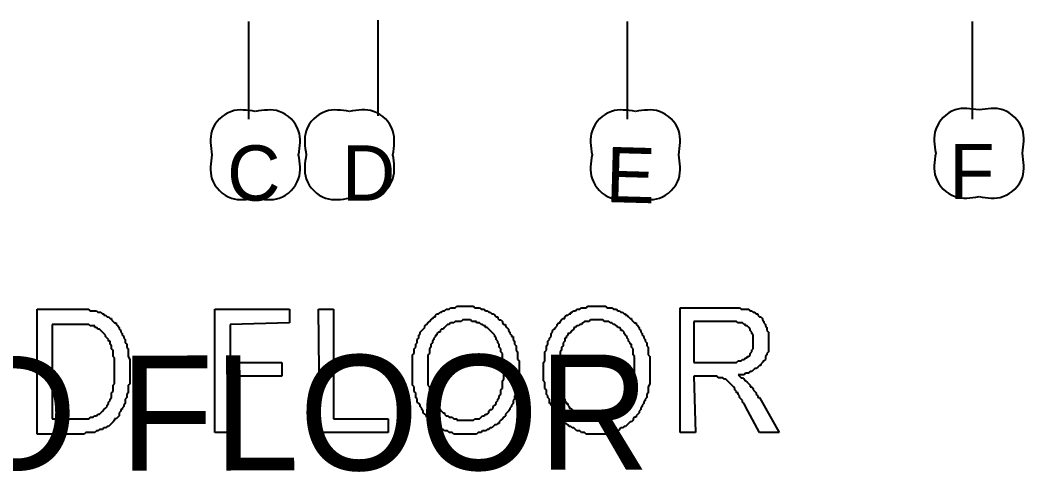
# Model space of a CAD drawing. Header units: millimetres. Extents: x 30 to 55791, y -4580 to 38782.
# Drawn here: x 9645 to 13534, y 6646 to 8401 of the extents above; entities that cross this region are included whole.
import ezdxf

# ---------------------------------------------------------------- set-up
doc = ezdxf.new("R2010")
doc.units = ezdxf.units.MM
doc.layers.add('A-ARCH-REF', color=8, linetype='CONTINUOUS')

msp = doc.modelspace()

# ---------------------------------------------------------------- linework, layer by layer
at = {"layer": 'A-ARCH-REF'}
for p, q in [((11029.2, 8400.9), (11029.2, 8030.2)), ((10529, 8395), (10529, 8018.4)), ((11994.2, 8395), (11994.2, 8018.4)), ((13330, 8395), (13330, 8018.4)), ((9711.1, 6800.3), (9711.1, 7282.8)), ((9711.1, 7282.8), (9864.1, 7282.8)), ((9864.1, 7282.8), (9870, 7282.8)), ((9870, 7282.8), (9875.9, 7282.8)), ((9875.9, 7282.8), (9881.8, 7282.8)), ((9881.8, 7282.8), (9887.6, 7282.8)), ((9887.6, 7282.8), (9899.4, 7282.8)), ((9899.4, 7282.8), (9905.3, 7282.8)), ((9905.3, 7282.8), (9911.2, 7282.8)), ((9911.2, 7282.8), (9917.1, 7277)), ((9917.1, 7277), (9922.9, 7277)), ((9922.9, 7277), (9928.8, 7277)), ((9928.8, 7277), (9934.7, 7277)), ((9934.7, 7277), (9940.6, 7277)), ((9940.6, 7277), (9946.5, 7271.1)), ((10399.6, 6806.2), (10399.6, 7282.8)), ((10399.6, 7282.8), (10687.9, 7282.8)), ((10687.9, 7282.8), (10687.9, 7229.9)), ((10805.6, 6806.2), (10799.7, 7282.8)), ((10799.7, 7282.8), (10858.6, 7282.8)), ((10858.6, 7282.8), (10858.6, 6859.2)), ((11276.3, 7271.1), (11282.2, 7277)), ((11282.2, 7277), (11288.1, 7277)), ((11288.1, 7277), (11294, 7282.8)), ((11294, 7282.8), (11299.9, 7282.8)), ((11299.9, 7282.8), (11305.8, 7282.8)), ((11305.8, 7282.8), (11311.6, 7288.7)), ((11311.6, 7288.7), (11317.5, 7288.7)), ((11317.5, 7288.7), (11323.4, 7288.7)), ((11323.4, 7288.7), (11329.3, 7288.7)), ((11329.3, 7288.7), (11335.2, 7294.6)), ((11335.2, 7294.6), (11341.1, 7294.6)), ((11341.1, 7294.6), (11347, 7294.6)), ((11347, 7294.6), (11352.8, 7294.6)), ((11352.8, 7294.6), (11358.7, 7294.6)), ((11358.7, 7294.6), (11364.6, 7294.6)), ((11364.6, 7294.6), (11370.5, 7294.6)), ((11370.5, 7294.6), (11376.4, 7294.6)), ((11376.4, 7294.6), (11382.3, 7294.6)), ((11382.3, 7294.6), (11388.1, 7294.6)), ((11388.1, 7294.6), (11394, 7294.6)), ((11394, 7294.6), (11399.9, 7294.6)), ((11399.9, 7294.6), (11405.8, 7288.7)), ((11405.8, 7288.7), (11411.7, 7288.7)), ((11411.7, 7288.7), (11417.6, 7288.7)), ((11417.6, 7288.7), (11423.5, 7288.7)), ((11423.5, 7288.7), (11429.3, 7282.8)), ((11429.3, 7282.8), (11435.2, 7282.8)), ((11435.2, 7282.8), (11441.1, 7282.8)), ((11441.1, 7282.8), (11447, 7277)), ((11447, 7277), (11452.9, 7277)), ((11452.9, 7277), (11458.8, 7271.1)), ((11782.4, 7271.1), (11788.3, 7277)), ((11788.3, 7277), (11794.2, 7277)), ((11794.2, 7277), (11800, 7282.8)), ((11800, 7282.8), (11805.9, 7282.8)), ((11805.9, 7282.8), (11811.8, 7282.8)), ((11811.8, 7282.8), (11817.7, 7288.7)), ((11817.7, 7288.7), (11823.6, 7288.7)), ((11823.6, 7288.7), (11829.5, 7288.7)), ((11829.5, 7288.7), (11835.4, 7288.7)), ((11835.4, 7288.7), (11841.2, 7294.6)), ((11841.2, 7294.6), (11847.1, 7294.6)), ((11847.1, 7294.6), (11853, 7294.6)), ((11853, 7294.6), (11858.9, 7294.6)), ((11858.9, 7294.6), (11864.8, 7294.6)), ((11864.8, 7294.6), (11870.7, 7294.6)), ((11870.7, 7294.6), (11876.5, 7294.6)), ((11876.5, 7294.6), (11882.4, 7294.6)), ((11882.4, 7294.6), (11888.3, 7294.6)), ((11888.3, 7294.6), (11894.2, 7294.6)), ((11894.2, 7294.6), (11900.1, 7294.6)), ((11900.1, 7294.6), (11906, 7294.6)), ((11906, 7294.6), (11911.9, 7294.6)), ((11911.9, 7294.6), (11917.7, 7288.7)), ((11917.7, 7288.7), (11923.6, 7288.7)), ((11923.6, 7288.7), (11929.5, 7288.7)), ((11929.5, 7288.7), (11935.4, 7288.7)), ((11935.4, 7288.7), (11941.3, 7282.8)), ((11941.3, 7282.8), (11947.2, 7282.8)), ((11947.2, 7282.8), (11953, 7282.8)), ((11953, 7282.8), (11958.9, 7277)), ((11958.9, 7277), (11964.8, 7277)), ((11964.8, 7277), (11970.7, 7271.1)), ((12200.2, 6806.2), (12200.2, 7288.7)), ((12200.2, 7288.7), (12388.5, 7288.7)), ((12388.5, 7288.7), (12400.3, 7288.7)), ((12400.3, 7288.7), (12406.1, 7288.7)), ((12406.1, 7288.7), (12412, 7288.7)), ((12412, 7288.7), (12417.9, 7288.7)), ((12417.9, 7288.7), (12423.8, 7288.7)), ((12423.8, 7288.7), (12429.7, 7288.7)), ((12429.7, 7288.7), (12435.6, 7282.8)), ((12435.6, 7282.8), (12441.4, 7282.8)), ((12441.4, 7282.8), (12447.3, 7282.8)), ((12447.3, 7282.8), (12453.2, 7282.8)), ((12453.2, 7282.8), (12459.1, 7282.8)), ((12459.1, 7282.8), (12465, 7282.8)), ((12465, 7282.8), (12470.9, 7277)), ((12470.9, 7277), (12476.7, 7277)), ((12476.7, 7277), (12482.6, 7271.1)), ((9946.5, 7271.1), (9952.4, 7271.1)), ((9952.4, 7271.1), (9958.3, 7271.1)), ((9958.3, 7271.1), (9964.1, 7265.2)), ((9964.1, 7265.2), (9970, 7265.2)), ((9970, 7265.2), (9970, 7259.3)), ((9970, 7259.3), (9975.9, 7259.3)), ((9975.9, 7259.3), (9981.8, 7253.4)), ((9981.8, 7253.4), (9987.7, 7253.4)), ((9987.7, 7253.4), (9993.6, 7247.5)), ((9993.6, 7247.5), (9999.4, 7247.5)), ((9999.4, 7247.5), (9999.4, 7241.7)), ((9999.4, 7241.7), (10005.3, 7235.8)), ((10005.3, 7235.8), (10011.2, 7229.9)), ((11223.4, 7229.9), (11229.3, 7235.8)), ((11229.3, 7235.8), (11235.2, 7241.7)), ((11235.2, 7241.7), (11241, 7247.5)), ((11241, 7247.5), (11246.9, 7253.4)), ((11246.9, 7253.4), (11252.8, 7253.4)), ((11252.8, 7259.3), (11258.7, 7265.2)), ((11252.8, 7253.4), (11252.8, 7259.3)), ((11258.7, 7265.2), (11264.6, 7265.2)), ((11264.6, 7265.2), (11270.5, 7271.1)), ((11270.5, 7271.1), (11276.3, 7271.1)), ((11329.3, 7235.8), (11323.4, 7229.9)), ((11335.2, 7235.8), (11329.3, 7235.8)), ((11341.1, 7235.8), (11335.2, 7235.8)), ((11347, 7235.8), (11341.1, 7235.8)), ((11352.8, 7235.8), (11347, 7235.8)), ((11358.7, 7241.7), (11352.8, 7235.8)), ((11364.6, 7241.7), (11358.7, 7241.7)), ((11370.5, 7241.7), (11364.6, 7241.7)), ((11382.3, 7241.7), (11370.5, 7241.7)), ((11388.1, 7241.7), (11382.3, 7241.7)), ((11394, 7235.8), (11388.1, 7241.7)), ((11399.9, 7235.8), (11394, 7235.8)), ((11405.8, 7235.8), (11399.9, 7235.8)), ((11411.7, 7235.8), (11405.8, 7235.8)), ((11411.7, 7229.9), (11411.7, 7235.8)), ((11458.8, 7271.1), (11464.6, 7271.1)), ((11464.6, 7271.1), (11470.5, 7265.2)), ((11470.5, 7265.2), (11476.4, 7265.2)), ((11476.4, 7265.2), (11482.3, 7259.3)), ((11482.3, 7259.3), (11488.2, 7253.4)), ((11488.2, 7253.4), (11494.1, 7253.4)), ((11494.1, 7253.4), (11494.1, 7247.5)), ((11494.1, 7247.5), (11499.9, 7241.7)), ((11499.9, 7241.7), (11505.8, 7241.7)), ((11505.8, 7241.7), (11511.7, 7235.8)), ((11511.7, 7235.8), (11511.7, 7229.9)), ((11735.3, 7235.8), (11741.2, 7241.7)), ((11735.3, 7229.9), (11735.3, 7235.8)), ((11741.2, 7241.7), (11747.1, 7247.5)), ((11747.1, 7247.5), (11753, 7247.5)), ((11753, 7253.4), (11758.9, 7259.3)), ((11753, 7247.5), (11753, 7253.4)), ((11758.9, 7259.3), (11764.7, 7259.3)), ((11764.7, 7259.3), (11770.6, 7265.2)), ((11770.6, 7265.2), (11776.5, 7265.2)), ((11776.5, 7265.2), (11776.5, 7271.1)), ((11776.5, 7271.1), (11782.4, 7271.1)), ((11829.5, 7235.8), (11823.6, 7229.9)), ((11835.4, 7235.8), (11829.5, 7235.8)), ((11841.2, 7235.8), (11835.4, 7235.8)), ((11847.1, 7235.8), (11841.2, 7235.8)), ((11853, 7241.7), (11847.1, 7235.8)), ((11858.9, 7241.7), (11853, 7241.7)), ((11864.8, 7241.7), (11858.9, 7241.7)), ((11870.7, 7241.7), (11864.8, 7241.7)), ((11876.5, 7241.7), (11870.7, 7241.7)), ((11882.4, 7241.7), (11876.5, 7241.7)), ((11888.3, 7241.7), (11882.4, 7241.7)), ((11894.2, 7241.7), (11888.3, 7241.7)), ((11900.1, 7241.7), (11894.2, 7241.7)), ((11906, 7235.8), (11900.1, 7241.7)), ((11911.9, 7235.8), (11906, 7235.8)), ((11917.7, 7235.8), (11911.9, 7235.8)), ((11923.6, 7235.8), (11917.7, 7235.8)), ((11929.5, 7229.9), (11923.6, 7235.8)), ((11970.7, 7271.1), (11976.6, 7271.1)), ((11976.6, 7271.1), (11982.5, 7265.2)), ((11982.5, 7265.2), (11988.3, 7265.2)), ((11988.3, 7265.2), (11988.3, 7259.3)), ((11988.3, 7259.3), (11994.2, 7259.3)), ((11994.2, 7259.3), (12000.1, 7253.4)), ((12000.1, 7253.4), (12006, 7247.5)), ((12006, 7247.5), (12011.9, 7247.5)), ((12011.9, 7247.5), (12011.9, 7241.7)), ((12011.9, 7241.7), (12017.8, 7235.8)), ((12017.8, 7235.8), (12023.7, 7229.9)), ((12394.4, 7235.8), (12253.1, 7235.8)), ((12253.1, 7235.8), (12253.1, 7076.9)), ((12406.1, 7235.8), (12394.4, 7235.8)), ((12412, 7235.8), (12406.1, 7235.8)), ((12417.9, 7235.8), (12412, 7235.8)), ((12423.8, 7229.9), (12417.9, 7235.8)), ((12482.6, 7271.1), (12488.5, 7271.1)), ((12488.5, 7271.1), (12494.4, 7265.2)), ((12494.4, 7265.2), (12500.3, 7265.2)), ((12500.3, 7265.2), (12500.3, 7259.3)), ((12500.3, 7259.3), (12506.2, 7253.4)), ((12506.2, 7253.4), (12512.1, 7253.4)), ((12512.1, 7253.4), (12517.9, 7247.5)), ((12517.9, 7247.5), (12517.9, 7241.7)), ((12517.9, 7241.7), (12523.8, 7235.8)), ((12523.8, 7235.8), (12523.8, 7229.9)), ((9858.2, 7224), (9770, 7224)), ((9770, 7224), (9770, 6859.2)), ((9864.1, 7224), (9858.2, 7224)), ((9870, 7224), (9864.1, 7224)), ((9881.8, 7224), (9870, 7224)), ((9887.6, 7224), (9881.8, 7224)), ((9893.5, 7224), (9887.6, 7224)), ((9899.4, 7224), (9893.5, 7224)), ((9905.3, 7224), (9899.4, 7224)), ((9911.2, 7224), (9905.3, 7224)), ((9917.1, 7218.1), (9911.2, 7224)), ((9922.9, 7218.1), (9917.1, 7218.1)), ((9928.8, 7218.1), (9922.9, 7218.1)), ((9934.7, 7218.1), (9928.8, 7218.1)), ((9934.7, 7212.2), (9934.7, 7218.1)), ((9940.6, 7212.2), (9934.7, 7212.2)), ((9946.5, 7206.3), (9940.6, 7212.2)), ((9952.4, 7206.3), (9946.5, 7206.3)), ((9958.3, 7200.5), (9952.4, 7206.3)), ((9964.1, 7194.6), (9958.3, 7200.5)), ((9970, 7188.7), (9964.1, 7194.6)), ((10011.2, 7229.9), (10017.1, 7229.9)), ((10017.1, 7229.9), (10017.1, 7224)), ((10017.1, 7224), (10023, 7218.1)), ((10023, 7218.1), (10028.9, 7212.2)), ((10028.9, 7212.2), (10028.9, 7206.3)), ((10028.9, 7206.3), (10034.7, 7200.5)), ((10034.7, 7200.5), (10034.7, 7194.6)), ((10034.7, 7194.6), (10040.6, 7188.7)), ((10687.9, 7229.9), (10458.4, 7224)), ((10458.4, 7224), (10458.4, 7076.9)), ((11194, 7194.6), (11199.8, 7200.5)), ((11194, 7188.7), (11194, 7194.6)), ((11199.8, 7200.5), (11205.7, 7206.3)), ((11205.7, 7206.3), (11211.6, 7212.2)), ((11211.6, 7218.1), (11217.5, 7224)), ((11211.6, 7212.2), (11211.6, 7218.1)), ((11217.5, 7224), (11223.4, 7229.9)), ((11264.6, 7194.6), (11258.7, 7188.7)), ((11270.5, 7194.6), (11264.6, 7194.6)), ((11276.3, 7206.3), (11270.5, 7200.5)), ((11270.5, 7200.5), (11270.5, 7194.6)), ((11282.2, 7206.3), (11276.3, 7206.3)), ((11288.1, 7212.2), (11282.2, 7206.3)), ((11294, 7218.1), (11288.1, 7212.2)), ((11299.9, 7224), (11294, 7218.1)), ((11305.8, 7224), (11299.9, 7224)), ((11311.6, 7229.9), (11305.8, 7224)), ((11317.5, 7229.9), (11311.6, 7229.9)), ((11323.4, 7229.9), (11317.5, 7229.9)), ((11417.6, 7229.9), (11411.7, 7229.9)), ((11423.5, 7229.9), (11417.6, 7229.9)), ((11429.3, 7224), (11423.5, 7229.9)), ((11435.2, 7224), (11429.3, 7224)), ((11441.1, 7218.1), (11435.2, 7224)), ((11447, 7218.1), (11441.1, 7218.1)), ((11447, 7212.2), (11447, 7218.1)), ((11452.9, 7212.2), (11447, 7212.2)), ((11458.8, 7206.3), (11452.9, 7212.2)), ((11464.6, 7200.5), (11458.8, 7206.3)), ((11470.5, 7194.6), (11464.6, 7200.5)), ((11476.4, 7188.7), (11470.5, 7194.6)), ((11511.7, 7229.9), (11517.6, 7224)), ((11517.6, 7224), (11523.5, 7224)), ((11523.5, 7224), (11523.5, 7218.1)), ((11523.5, 7218.1), (11529.4, 7212.2)), ((11529.4, 7212.2), (11535.3, 7206.3)), ((11535.3, 7206.3), (11535.3, 7200.5)), ((11535.3, 7200.5), (11541.1, 7194.6)), ((11541.1, 7194.6), (11541.1, 7188.7)), ((11700, 7188.7), (11705.9, 7194.6)), ((11705.9, 7200.5), (11711.8, 7206.3)), ((11705.9, 7194.6), (11705.9, 7200.5)), ((11711.8, 7206.3), (11717.7, 7212.2)), ((11717.7, 7212.2), (11723.6, 7218.1)), ((11723.6, 7224), (11729.4, 7229.9)), ((11723.6, 7218.1), (11723.6, 7224)), ((11729.4, 7229.9), (11735.3, 7229.9)), ((11776.5, 7194.6), (11770.6, 7188.7)), ((11782.4, 7200.5), (11776.5, 7194.6)), ((11788.3, 7206.3), (11782.4, 7200.5)), ((11794.2, 7212.2), (11788.3, 7212.2)), ((11788.3, 7212.2), (11788.3, 7206.3)), ((11800, 7218.1), (11794.2, 7212.2)), ((11805.9, 7218.1), (11800, 7218.1)), ((11811.8, 7224), (11805.9, 7218.1)), ((11817.7, 7224), (11811.8, 7224)), ((11823.6, 7229.9), (11817.7, 7224)), ((11935.4, 7229.9), (11929.5, 7229.9)), ((11941.3, 7224), (11935.4, 7229.9)), ((11947.2, 7224), (11941.3, 7224)), ((11953, 7218.1), (11947.2, 7224)), ((11958.9, 7212.2), (11953, 7218.1)), ((11964.8, 7212.2), (11958.9, 7212.2)), ((11970.7, 7206.3), (11964.8, 7212.2)), ((11970.7, 7200.5), (11970.7, 7206.3)), ((11976.6, 7200.5), (11970.7, 7200.5)), ((11982.5, 7194.6), (11976.6, 7200.5)), ((11982.5, 7188.7), (11982.5, 7194.6)), ((12023.7, 7229.9), (12029.5, 7229.9)), ((12029.5, 7229.9), (12029.5, 7224)), ((12029.5, 7224), (12035.4, 7218.1)), ((12035.4, 7218.1), (12041.3, 7212.2)), ((12041.3, 7212.2), (12041.3, 7206.3)), ((12041.3, 7206.3), (12047.2, 7200.5)), ((12047.2, 7200.5), (12047.2, 7194.6)), ((12047.2, 7194.6), (12053.1, 7188.7)), ((12429.7, 7229.9), (12423.8, 7229.9)), ((12435.6, 7229.9), (12429.7, 7229.9)), ((12441.4, 7229.9), (12435.6, 7229.9)), ((12447.3, 7224), (12441.4, 7229.9)), ((12453.2, 7224), (12447.3, 7224)), ((12453.2, 7218.1), (12453.2, 7224)), ((12459.1, 7218.1), (12453.2, 7218.1)), ((12465, 7212.2), (12459.1, 7218.1)), ((12470.9, 7206.3), (12465, 7212.2)), ((12470.9, 7200.5), (12470.9, 7206.3)), ((12476.7, 7194.6), (12470.9, 7200.5)), ((12476.7, 7188.7), (12476.7, 7194.6)), ((12523.8, 7229.9), (12529.7, 7224)), ((12529.7, 7224), (12529.7, 7218.1)), ((12529.7, 7218.1), (12535.6, 7212.2)), ((12535.6, 7212.2), (12535.6, 7206.3)), ((12535.6, 7206.3), (12535.6, 7200.5)), ((12535.6, 7200.5), (12541.5, 7194.6)), ((12541.5, 7194.6), (12541.5, 7188.7)), ((9975.9, 7182.8), (9970, 7188.7)), ((9975.9, 7176.9), (9975.9, 7182.8)), ((9981.8, 7171), (9975.9, 7176.9)), ((9987.7, 7165.2), (9981.8, 7171)), ((9987.7, 7159.3), (9987.7, 7165.2)), ((9993.6, 7159.3), (9987.7, 7159.3)), ((9993.6, 7153.4), (9993.6, 7159.3)), ((10040.6, 7188.7), (10040.6, 7182.8)), ((10040.6, 7182.8), (10046.5, 7176.9)), ((10046.5, 7176.9), (10046.5, 7171)), ((10046.5, 7171), (10052.4, 7165.2)), ((10052.4, 7165.2), (10052.4, 7159.3)), ((10052.4, 7159.3), (10052.4, 7153.4)), ((11182.2, 7165.2), (11188.1, 7171)), ((11182.2, 7159.3), (11182.2, 7165.2)), ((11182.2, 7153.4), (11182.2, 7159.3)), ((11188.1, 7182.8), (11194, 7188.7)), ((11188.1, 7176.9), (11188.1, 7182.8)), ((11188.1, 7171), (11188.1, 7176.9)), ((11246.9, 7165.2), (11241, 7159.3)), ((11241, 7159.3), (11241, 7153.4)), ((11252.8, 7176.9), (11246.9, 7171)), ((11246.9, 7171), (11246.9, 7165.2)), ((11258.7, 7182.8), (11252.8, 7182.8)), ((11252.8, 7182.8), (11252.8, 7176.9)), ((11258.7, 7188.7), (11258.7, 7182.8)), ((11482.3, 7182.8), (11476.4, 7188.7)), ((11482.3, 7176.9), (11482.3, 7182.8)), ((11488.2, 7171), (11482.3, 7176.9)), ((11488.2, 7165.2), (11488.2, 7171)), ((11494.1, 7159.3), (11488.2, 7165.2)), ((11494.1, 7153.4), (11494.1, 7159.3)), ((11541.1, 7188.7), (11547, 7182.8)), ((11547, 7182.8), (11547, 7176.9)), ((11547, 7176.9), (11552.9, 7176.9)), ((11552.9, 7176.9), (11552.9, 7171)), ((11552.9, 7171), (11552.9, 7165.2)), ((11552.9, 7165.2), (11558.8, 7159.3)), ((11558.8, 7159.3), (11558.8, 7153.4)), ((11688.2, 7159.3), (11694.1, 7165.2)), ((11688.2, 7153.4), (11688.2, 7159.3)), ((11694.1, 7171), (11700, 7176.9)), ((11694.1, 7165.2), (11694.1, 7171)), ((11700, 7182.8), (11700, 7188.7)), ((11700, 7176.9), (11700, 7182.8)), ((11753, 7159.3), (11747.1, 7153.4)), ((11758.9, 7171), (11753, 7171)), ((11753, 7171), (11753, 7165.2)), ((11753, 7165.2), (11753, 7159.3)), ((11764.7, 7182.8), (11758.9, 7176.9)), ((11758.9, 7176.9), (11758.9, 7171)), ((11770.6, 7188.7), (11764.7, 7188.7)), ((11764.7, 7188.7), (11764.7, 7182.8)), ((11988.3, 7182.8), (11982.5, 7188.7)), ((11994.2, 7176.9), (11988.3, 7182.8)), ((11994.2, 7171), (11994.2, 7176.9)), ((12000.1, 7165.2), (11994.2, 7171)), ((12000.1, 7159.3), (12000.1, 7165.2)), ((12006, 7153.4), (12000.1, 7159.3)), ((12053.1, 7188.7), (12053.1, 7182.8)), ((12053.1, 7182.8), (12059, 7176.9)), ((12059, 7176.9), (12059, 7171)), ((12059, 7171), (12064.8, 7165.2)), ((12064.8, 7165.2), (12064.8, 7159.3)), ((12064.8, 7159.3), (12070.7, 7153.4)), ((12482.6, 7182.8), (12476.7, 7188.7)), ((12482.6, 7176.9), (12482.6, 7182.8)), ((12482.6, 7171), (12482.6, 7176.9)), ((12482.6, 7165.2), (12482.6, 7171)), ((12482.6, 7159.3), (12482.6, 7165.2)), ((12482.6, 7153.4), (12482.6, 7159.3)), ((12541.5, 7188.7), (12541.5, 7182.8)), ((12541.5, 7182.8), (12541.5, 7176.9)), ((12541.5, 7176.9), (12541.5, 7171)), ((12541.5, 7171), (12541.5, 7159.3)), ((12541.5, 7159.3), (12541.5, 7153.4)), ((9993.6, 7147.5), (9993.6, 7153.4)), ((9999.4, 7141.6), (9993.6, 7147.5)), ((9999.4, 7135.7), (9999.4, 7141.6)), ((9999.4, 7129.8), (9999.4, 7135.7)), ((10005.3, 7124), (9999.4, 7129.8)), ((10005.3, 7118.1), (10005.3, 7124)), ((10005.3, 7112.2), (10005.3, 7118.1)), ((10052.4, 7153.4), (10058.3, 7147.5)), ((10058.3, 7147.5), (10058.3, 7141.6)), ((10058.3, 7141.6), (10058.3, 7135.7)), ((10058.3, 7135.7), (10064.2, 7129.8)), ((10064.2, 7129.8), (10064.2, 7124)), ((10064.2, 7124), (10064.2, 7118.1)), ((10064.2, 7118.1), (10064.2, 7112.2)), ((11170.4, 7129.8), (11176.3, 7135.7)), ((11170.4, 7124), (11170.4, 7129.8)), ((11170.4, 7118.1), (11170.4, 7124)), ((11170.4, 7112.2), (11170.4, 7118.1)), ((11176.3, 7147.5), (11182.2, 7153.4)), ((11176.3, 7141.6), (11176.3, 7147.5)), ((11176.3, 7135.7), (11176.3, 7141.6)), ((11235.2, 7135.7), (11229.3, 7129.8)), ((11229.3, 7129.8), (11229.3, 7124)), ((11229.3, 7124), (11229.3, 7118.1)), ((11229.3, 7118.1), (11229.3, 7112.2)), ((11241, 7153.4), (11235.2, 7147.5)), ((11235.2, 7147.5), (11235.2, 7141.6)), ((11235.2, 7141.6), (11235.2, 7135.7)), ((11499.9, 7147.5), (11494.1, 7153.4)), ((11499.9, 7141.6), (11499.9, 7147.5)), ((11499.9, 7135.7), (11499.9, 7141.6)), ((11505.8, 7129.8), (11499.9, 7135.7)), ((11505.8, 7124), (11505.8, 7129.8)), ((11505.8, 7118.1), (11505.8, 7124)), ((11511.7, 7112.2), (11505.8, 7118.1)), ((11558.8, 7153.4), (11558.8, 7147.5)), ((11558.8, 7147.5), (11564.7, 7141.6)), ((11564.7, 7141.6), (11564.7, 7135.7)), ((11564.7, 7135.7), (11564.7, 7124)), ((11564.7, 7124), (11570.6, 7118.1)), ((11570.6, 7118.1), (11570.6, 7112.2)), ((11676.5, 7118.1), (11682.4, 7124)), ((11676.5, 7112.2), (11676.5, 7118.1)), ((11682.4, 7141.6), (11688.2, 7147.5)), ((11682.4, 7135.7), (11682.4, 7141.6)), ((11682.4, 7129.8), (11682.4, 7135.7)), ((11682.4, 7124), (11682.4, 7129.8)), ((11688.2, 7147.5), (11688.2, 7153.4)), ((11741.2, 7124), (11735.3, 7118.1)), ((11735.3, 7118.1), (11735.3, 7112.2)), ((11747.1, 7141.6), (11741.2, 7135.7)), ((11741.2, 7135.7), (11741.2, 7129.8)), ((11741.2, 7129.8), (11741.2, 7124)), ((11747.1, 7153.4), (11747.1, 7147.5)), ((11747.1, 7147.5), (11747.1, 7141.6)), ((12006, 7147.5), (12006, 7153.4)), ((12011.9, 7147.5), (12006, 7147.5)), ((12011.9, 7141.6), (12011.9, 7147.5)), ((12011.9, 7135.7), (12011.9, 7141.6)), ((12017.8, 7129.8), (12011.9, 7135.7)), ((12017.8, 7124), (12017.8, 7129.8)), ((12017.8, 7118.1), (12017.8, 7124)), ((12017.8, 7106.3), (12017.8, 7118.1)), ((12070.7, 7153.4), (12070.7, 7147.5)), ((12070.7, 7147.5), (12070.7, 7141.6)), ((12070.7, 7141.6), (12076.6, 7135.7)), ((12076.6, 7135.7), (12076.6, 7129.8)), ((12076.6, 7129.8), (12076.6, 7124)), ((12076.6, 7124), (12076.6, 7118.1)), ((12076.6, 7118.1), (12076.6, 7106.3)), ((12470.9, 7112.2), (12476.7, 7118.1)), ((12476.7, 7124), (12482.6, 7129.8)), ((12476.7, 7118.1), (12476.7, 7124)), ((12482.6, 7147.5), (12482.6, 7153.4)), ((12482.6, 7141.6), (12482.6, 7147.5)), ((12482.6, 7129.8), (12482.6, 7141.6)), ((12541.5, 7118.1), (12535.6, 7112.2)), ((12541.5, 7153.4), (12541.5, 7141.6)), ((12541.5, 7141.6), (12541.5, 7135.7)), ((12541.5, 7135.7), (12541.5, 7129.8)), ((12541.5, 7129.8), (12541.5, 7124)), ((12541.5, 7124), (12541.5, 7118.1)), ((10005.3, 7106.3), (10005.3, 7112.2)), ((10005.3, 7100.4), (10005.3, 7106.3)), ((10011.2, 7094.5), (10005.3, 7100.4)), ((10011.2, 7082.8), (10011.2, 7094.5)), ((10011.2, 7076.9), (10011.2, 7082.8)), ((10064.2, 7112.2), (10064.2, 7106.3)), ((10064.2, 7106.3), (10064.2, 7100.4)), ((10064.2, 7100.4), (10070.1, 7088.7)), ((10070.1, 7088.7), (10070.1, 7082.8)), ((10070.1, 7082.8), (10070.1, 7076.9)), ((11164.5, 7106.3), (11170.4, 7112.2)), ((11164.5, 7094.5), (11164.5, 7106.3)), ((11164.5, 7088.7), (11164.5, 7094.5)), ((11164.5, 7082.8), (11164.5, 7088.7)), ((11164.5, 7076.9), (11164.5, 7082.8)), ((11229.3, 7112.2), (11223.4, 7106.3)), ((11223.4, 7106.3), (11223.4, 7094.5)), ((11223.4, 7094.5), (11223.4, 7088.7)), ((11223.4, 7088.7), (11223.4, 7082.8)), ((11223.4, 7082.8), (11223.4, 7076.9)), ((11511.7, 7106.3), (11511.7, 7112.2)), ((11511.7, 7100.4), (11511.7, 7106.3)), ((11511.7, 7094.5), (11511.7, 7100.4)), ((11511.7, 7088.7), (11511.7, 7094.5)), ((11517.6, 7082.8), (11511.7, 7088.7)), ((11517.6, 7076.9), (11517.6, 7082.8)), ((11570.6, 7112.2), (11570.6, 7106.3)), ((11570.6, 7106.3), (11570.6, 7100.4)), ((11570.6, 7100.4), (11570.6, 7094.5)), ((11570.6, 7094.5), (11570.6, 7088.7)), ((11570.6, 7088.7), (11576.4, 7082.8)), ((11576.4, 7082.8), (11576.4, 7076.9)), ((11670.6, 7076.9), (11676.5, 7082.8)), ((11676.5, 7106.3), (11676.5, 7112.2)), ((11676.5, 7100.4), (11676.5, 7106.3)), ((11676.5, 7088.7), (11676.5, 7100.4)), ((11676.5, 7082.8), (11676.5, 7088.7)), ((11735.3, 7082.8), (11729.4, 7076.9)), ((11735.3, 7112.2), (11735.3, 7106.3)), ((11735.3, 7106.3), (11735.3, 7100.4)), ((11735.3, 7100.4), (11735.3, 7088.7)), ((11735.3, 7088.7), (11735.3, 7082.8)), ((12023.7, 7100.4), (12017.8, 7106.3)), ((12023.7, 7094.5), (12023.7, 7100.4)), ((12023.7, 7088.7), (12023.7, 7094.5)), ((12023.7, 7082.8), (12023.7, 7088.7)), ((12023.7, 7076.9), (12023.7, 7082.8)), ((12076.6, 7106.3), (12082.5, 7100.4)), ((12082.5, 7100.4), (12082.5, 7094.5)), ((12082.5, 7094.5), (12082.5, 7088.7)), ((12082.5, 7088.7), (12082.5, 7082.8)), ((12082.5, 7082.8), (12082.5, 7076.9)), ((12417.9, 7076.9), (12423.8, 7082.8)), ((12423.8, 7082.8), (12429.7, 7082.8)), ((12429.7, 7082.8), (12435.6, 7082.8)), ((12435.6, 7082.8), (12441.4, 7088.7)), ((12441.4, 7088.7), (12447.3, 7088.7)), ((12447.3, 7088.7), (12453.2, 7094.5)), ((12453.2, 7094.5), (12459.1, 7094.5)), ((12459.1, 7094.5), (12459.1, 7100.4)), ((12459.1, 7100.4), (12465, 7100.4)), ((12465, 7100.4), (12470.9, 7106.3)), ((12470.9, 7106.3), (12470.9, 7112.2)), ((12523.8, 7082.8), (12517.9, 7076.9)), ((12529.7, 7088.7), (12523.8, 7082.8)), ((12535.6, 7106.3), (12529.7, 7100.4)), ((12529.7, 7100.4), (12529.7, 7094.5)), ((12529.7, 7094.5), (12529.7, 7088.7)), ((12535.6, 7112.2), (12535.6, 7106.3)), ((10011.2, 7071), (10011.2, 7076.9)), ((10011.2, 7059.2), (10011.2, 7071)), ((10011.2, 7053.4), (10011.2, 7059.2)), ((10011.2, 7047.5), (10011.2, 7053.4)), ((10011.2, 7035.7), (10011.2, 7047.5)), ((10070.1, 7076.9), (10070.1, 7071)), ((10070.1, 7071), (10070.1, 7065.1)), ((10070.1, 7065.1), (10070.1, 7053.4)), ((10070.1, 7053.4), (10070.1, 7047.5)), ((10070.1, 7047.5), (10070.1, 7035.7)), ((10458.4, 7076.9), (10658.5, 7076.9)), ((10658.5, 7076.9), (10658.5, 7023.9)), ((11164.5, 7071), (11164.5, 7076.9)), ((11164.5, 7059.2), (11164.5, 7071)), ((11164.5, 7053.4), (11164.5, 7059.2)), ((11164.5, 7047.5), (11164.5, 7053.4)), ((11164.5, 7041.6), (11164.5, 7047.5)), ((11164.5, 7035.7), (11164.5, 7041.6)), ((11223.4, 7076.9), (11223.4, 7065.1)), ((11223.4, 7065.1), (11223.4, 7059.2)), ((11223.4, 7059.2), (11223.4, 7053.4)), ((11223.4, 7053.4), (11223.4, 7041.6)), ((11223.4, 7041.6), (11223.4, 7035.7)), ((11517.6, 7065.1), (11517.6, 7076.9)), ((11517.6, 7059.2), (11517.6, 7065.1)), ((11517.6, 7053.4), (11517.6, 7059.2)), ((11517.6, 7047.5), (11517.6, 7053.4)), ((11517.6, 7041.6), (11517.6, 7047.5)), ((11517.6, 7035.7), (11517.6, 7041.6)), ((11576.4, 7076.9), (11576.4, 7065.1)), ((11576.4, 7065.1), (11576.4, 7059.2)), ((11576.4, 7059.2), (11576.4, 7053.4)), ((11576.4, 7053.4), (11576.4, 7047.5)), ((11576.4, 7047.5), (11576.4, 7035.7)), ((11670.6, 7071), (11670.6, 7076.9)), ((11670.6, 7065.1), (11670.6, 7071)), ((11670.6, 7053.4), (11670.6, 7065.1)), ((11670.6, 7047.5), (11670.6, 7053.4)), ((11670.6, 7041.6), (11670.6, 7047.5)), ((11670.6, 7035.7), (11670.6, 7041.6)), ((11729.4, 7076.9), (11729.4, 7071)), ((11729.4, 7071), (11729.4, 7059.2)), ((11729.4, 7059.2), (11729.4, 7053.4)), ((11729.4, 7053.4), (11729.4, 7047.5)), ((11729.4, 7047.5), (11729.4, 7041.6)), ((11729.4, 7041.6), (11729.4, 7029.8)), ((12023.7, 7071), (12023.7, 7076.9)), ((12023.7, 7059.2), (12023.7, 7071)), ((12023.7, 7053.4), (12023.7, 7059.2)), ((12023.7, 7047.5), (12023.7, 7053.4)), ((12023.7, 7041.6), (12023.7, 7047.5)), ((12023.7, 7035.7), (12023.7, 7041.6)), ((12082.5, 7076.9), (12082.5, 7071)), ((12082.5, 7071), (12082.5, 7059.2)), ((12082.5, 7059.2), (12082.5, 7053.4)), ((12082.5, 7053.4), (12082.5, 7047.5)), ((12082.5, 7047.5), (12082.5, 7041.6)), ((12082.5, 7041.6), (12082.5, 7035.7)), ((12253.1, 7076.9), (12376.7, 7076.9)), ((12376.7, 7076.9), (12388.5, 7076.9)), ((12388.5, 7076.9), (12394.4, 7076.9)), ((12394.4, 7076.9), (12400.3, 7076.9)), ((12400.3, 7076.9), (12406.1, 7076.9)), ((12406.1, 7076.9), (12412, 7076.9)), ((12412, 7076.9), (12417.9, 7076.9)), ((12470.9, 7041.6), (12465, 7035.7)), ((12476.7, 7041.6), (12470.9, 7041.6)), ((12482.6, 7047.5), (12476.7, 7041.6)), ((12488.5, 7053.4), (12482.6, 7047.5)), ((12494.4, 7053.4), (12488.5, 7053.4)), ((12500.3, 7059.2), (12494.4, 7053.4)), ((12506.2, 7065.1), (12500.3, 7059.2)), ((12512.1, 7065.1), (12506.2, 7065.1)), ((12517.9, 7076.9), (12512.1, 7071)), ((12512.1, 7071), (12512.1, 7065.1)), ((10011.2, 7029.8), (10011.2, 7035.7)), ((10011.2, 7023.9), (10011.2, 7029.8)), ((10011.2, 7018), (10011.2, 7023.9)), ((10011.2, 7006.3), (10011.2, 7018)), ((10011.2, 7000.4), (10011.2, 7006.3)), ((10011.2, 6994.5), (10011.2, 7000.4)), ((10070.1, 7035.7), (10070.1, 7029.8)), ((10070.1, 7029.8), (10070.1, 7023.9)), ((10070.1, 7023.9), (10070.1, 7018)), ((10070.1, 7018), (10070.1, 7012.2)), ((10070.1, 7012.2), (10070.1, 7000.4)), ((10070.1, 7000.4), (10070.1, 6994.5)), ((10658.5, 7023.9), (10458.4, 7023.9)), ((10458.4, 7023.9), (10458.4, 6806.2)), ((11164.5, 7029.8), (11164.5, 7035.7)), ((11164.5, 7018), (11164.5, 7029.8)), ((11164.5, 7012.2), (11164.5, 7018)), ((11164.5, 7006.3), (11164.5, 7012.2)), ((11164.5, 7000.4), (11164.5, 7006.3)), ((11164.5, 6994.5), (11164.5, 7000.4)), ((11223.4, 7035.7), (11223.4, 7029.8)), ((11223.4, 7029.8), (11223.4, 7023.9)), ((11223.4, 7023.9), (11223.4, 7018)), ((11223.4, 7018), (11223.4, 7006.3)), ((11223.4, 7006.3), (11223.4, 7000.4)), ((11223.4, 7000.4), (11223.4, 6994.5)), ((11511.7, 7006.3), (11517.6, 7012.2)), ((11511.7, 7000.4), (11511.7, 7006.3)), ((11511.7, 6988.6), (11511.7, 7000.4)), ((11517.6, 7023.9), (11517.6, 7035.7)), ((11517.6, 7018), (11517.6, 7023.9)), ((11517.6, 7012.2), (11517.6, 7018)), ((11576.4, 7012.2), (11570.6, 7006.3)), ((11570.6, 7006.3), (11570.6, 6994.5)), ((11576.4, 7035.7), (11576.4, 7029.8)), ((11576.4, 7029.8), (11576.4, 7023.9)), ((11576.4, 7023.9), (11576.4, 7018)), ((11576.4, 7018), (11576.4, 7012.2)), ((11670.6, 7029.8), (11670.6, 7035.7)), ((11670.6, 7023.9), (11670.6, 7029.8)), ((11670.6, 7018), (11670.6, 7023.9)), ((11670.6, 7006.3), (11670.6, 7018)), ((11676.5, 7000.4), (11670.6, 7006.3)), ((11676.5, 6994.5), (11676.5, 7000.4)), ((11729.4, 7029.8), (11729.4, 7023.9)), ((11729.4, 7023.9), (11729.4, 7018)), ((11729.4, 7018), (11729.4, 7012.2)), ((11729.4, 7012.2), (11735.3, 7000.4)), ((11735.3, 7000.4), (11735.3, 6994.5)), ((12023.7, 7029.8), (12023.7, 7035.7)), ((12023.7, 7018), (12023.7, 7029.8)), ((12023.7, 7012.2), (12023.7, 7018)), ((12023.7, 7006.3), (12023.7, 7012.2)), ((12023.7, 7000.4), (12023.7, 7006.3)), ((12023.7, 6994.5), (12023.7, 7000.4)), ((12082.5, 7035.7), (12082.5, 7023.9)), ((12082.5, 7023.9), (12082.5, 7018)), ((12082.5, 7018), (12082.5, 7012.2)), ((12082.5, 7012.2), (12082.5, 7006.3)), ((12082.5, 7006.3), (12082.5, 7000.4)), ((12082.5, 7000.4), (12082.5, 6994.5)), ((12323.8, 7023.9), (12253.1, 7023.9)), ((12253.1, 7023.9), (12259, 6806.2)), ((12329.6, 7023.9), (12323.8, 7023.9)), ((12341.4, 7023.9), (12329.6, 7023.9)), ((12347.3, 7018), (12341.4, 7023.9)), ((12353.2, 7018), (12347.3, 7018)), ((12359.1, 7018), (12353.2, 7018)), ((12364.9, 7018), (12359.1, 7018)), ((12370.8, 7012.2), (12364.9, 7018)), ((12376.7, 7012.2), (12370.8, 7012.2)), ((12382.6, 7006.3), (12376.7, 7012.2)), ((12388.5, 7000.4), (12382.6, 7006.3)), ((12394.4, 6994.5), (12388.5, 7000.4)), ((12429.7, 7029.8), (12423.8, 7029.8)), ((12423.8, 7029.8), (12429.7, 7023.9)), ((12441.4, 7029.8), (12429.7, 7029.8)), ((12429.7, 7023.9), (12435.6, 7018)), ((12435.6, 7018), (12441.4, 7018)), ((12447.3, 7029.8), (12441.4, 7029.8)), ((12441.4, 7018), (12447.3, 7012.2)), ((12453.2, 7035.7), (12447.3, 7029.8)), ((12447.3, 7012.2), (12453.2, 7006.3)), ((12459.1, 7035.7), (12453.2, 7035.7)), ((12453.2, 7006.3), (12459.1, 7000.4)), ((12465, 7035.7), (12459.1, 7035.7)), ((12459.1, 7000.4), (12465, 6994.5)), ((9999.4, 6959.2), (10005.3, 6965.1)), ((10005.3, 6988.6), (10011.2, 6994.5)), ((10005.3, 6982.7), (10005.3, 6988.6)), ((10005.3, 6976.9), (10005.3, 6982.7)), ((10005.3, 6971), (10005.3, 6976.9)), ((10005.3, 6965.1), (10005.3, 6971)), ((10070.1, 6994.5), (10064.2, 6988.6)), ((10064.2, 6988.6), (10064.2, 6982.7)), ((10064.2, 6982.7), (10064.2, 6976.9)), ((10064.2, 6976.9), (10064.2, 6971)), ((10064.2, 6971), (10064.2, 6965.1)), ((10064.2, 6965.1), (10064.2, 6959.2)), ((11164.5, 6988.6), (11164.5, 6994.5)), ((11170.4, 6982.7), (11164.5, 6988.6)), ((11170.4, 6976.9), (11170.4, 6982.7)), ((11170.4, 6971), (11170.4, 6976.9)), ((11170.4, 6965.1), (11170.4, 6971)), ((11176.3, 6959.2), (11170.4, 6965.1)), ((11223.4, 6994.5), (11223.4, 6988.6)), ((11223.4, 6988.6), (11229.3, 6982.7)), ((11229.3, 6982.7), (11229.3, 6976.9)), ((11229.3, 6976.9), (11229.3, 6971)), ((11229.3, 6971), (11229.3, 6965.1)), ((11229.3, 6965.1), (11235.2, 6959.2)), ((11505.8, 6971), (11511.7, 6976.9)), ((11505.8, 6965.1), (11505.8, 6971)), ((11505.8, 6959.2), (11505.8, 6965.1)), ((11511.7, 6982.7), (11511.7, 6988.6)), ((11511.7, 6976.9), (11511.7, 6982.7)), ((11570.6, 6971), (11564.7, 6965.1)), ((11564.7, 6965.1), (11564.7, 6959.2)), ((11570.6, 6994.5), (11570.6, 6988.6)), ((11570.6, 6988.6), (11570.6, 6982.7)), ((11570.6, 6982.7), (11570.6, 6976.9)), ((11570.6, 6976.9), (11570.6, 6971)), ((11676.5, 6988.6), (11676.5, 6994.5)), ((11676.5, 6982.7), (11676.5, 6988.6)), ((11676.5, 6976.9), (11676.5, 6982.7)), ((11682.4, 6971), (11676.5, 6976.9)), ((11682.4, 6965.1), (11682.4, 6971)), ((11682.4, 6959.2), (11682.4, 6965.1)), ((11735.3, 6994.5), (11735.3, 6988.6)), ((11735.3, 6988.6), (11735.3, 6982.7)), ((11735.3, 6982.7), (11735.3, 6976.9)), ((11735.3, 6976.9), (11741.2, 6971)), ((11741.2, 6971), (11741.2, 6965.1)), ((11741.2, 6965.1), (11741.2, 6959.2)), ((12011.9, 6959.2), (12017.8, 6965.1)), ((12017.8, 6982.7), (12023.7, 6994.5)), ((12017.8, 6976.9), (12017.8, 6982.7)), ((12017.8, 6971), (12017.8, 6976.9)), ((12017.8, 6965.1), (12017.8, 6971)), ((12082.5, 6994.5), (12076.6, 6982.7)), ((12076.6, 6982.7), (12076.6, 6976.9)), ((12076.6, 6976.9), (12076.6, 6971)), ((12076.6, 6971), (12076.6, 6965.1)), ((12076.6, 6965.1), (12076.6, 6959.2)), ((12400.3, 6988.6), (12394.4, 6994.5)), ((12406.1, 6982.7), (12400.3, 6988.6)), ((12412, 6976.9), (12406.1, 6982.7)), ((12412, 6971), (12412, 6976.9)), ((12417.9, 6965.1), (12412, 6971)), ((12417.9, 6959.2), (12417.9, 6965.1)), ((12465, 6994.5), (12470.9, 6988.6)), ((12470.9, 6988.6), (12470.9, 6982.7)), ((12470.9, 6982.7), (12476.7, 6982.7)), ((12476.7, 6982.7), (12482.6, 6976.9)), ((12482.6, 6976.9), (12482.6, 6971)), ((12482.6, 6971), (12488.5, 6965.1)), ((12488.5, 6965.1), (12494.4, 6959.2)), ((9987.7, 6923.9), (9993.6, 6929.8)), ((9987.7, 6918), (9987.7, 6923.9)), ((9993.6, 6935.7), (9999.4, 6941.6)), ((9993.6, 6929.8), (9993.6, 6935.7)), ((9999.4, 6953.3), (9999.4, 6959.2)), ((9999.4, 6947.4), (9999.4, 6953.3)), ((9999.4, 6941.6), (9999.4, 6947.4)), ((10058.3, 6941.6), (10052.4, 6935.7)), ((10052.4, 6935.7), (10052.4, 6929.8)), ((10052.4, 6929.8), (10052.4, 6918)), ((10064.2, 6959.2), (10058.3, 6953.3)), ((10058.3, 6953.3), (10058.3, 6947.4)), ((10058.3, 6947.4), (10058.3, 6941.6)), ((11176.3, 6947.4), (11176.3, 6959.2)), ((11176.3, 6941.6), (11176.3, 6947.4)), ((11182.2, 6935.7), (11176.3, 6941.6)), ((11182.2, 6929.8), (11182.2, 6935.7)), ((11182.2, 6923.9), (11182.2, 6929.8)), ((11188.1, 6918), (11182.2, 6923.9)), ((11235.2, 6959.2), (11235.2, 6953.3)), ((11235.2, 6953.3), (11235.2, 6947.4)), ((11235.2, 6947.4), (11241, 6941.6)), ((11241, 6941.6), (11241, 6935.7)), ((11241, 6935.7), (11246.9, 6929.8)), ((11246.9, 6929.8), (11246.9, 6923.9)), ((11246.9, 6923.9), (11252.8, 6918)), ((11488.2, 6923.9), (11494.1, 6929.8)), ((11488.2, 6918), (11488.2, 6923.9)), ((11494.1, 6935.7), (11499.9, 6941.6)), ((11494.1, 6929.8), (11494.1, 6935.7)), ((11499.9, 6947.4), (11505.8, 6953.3)), ((11499.9, 6941.6), (11499.9, 6947.4)), ((11505.8, 6953.3), (11505.8, 6959.2)), ((11558.8, 6935.7), (11552.9, 6929.8)), ((11552.9, 6929.8), (11552.9, 6923.9)), ((11552.9, 6923.9), (11552.9, 6918)), ((11564.7, 6953.3), (11558.8, 6947.4)), ((11558.8, 6947.4), (11558.8, 6941.6)), ((11558.8, 6941.6), (11558.8, 6935.7)), ((11564.7, 6959.2), (11564.7, 6953.3)), ((11682.4, 6953.3), (11682.4, 6959.2)), ((11688.2, 6947.4), (11682.4, 6953.3)), ((11688.2, 6941.6), (11688.2, 6947.4)), ((11694.1, 6935.7), (11688.2, 6941.6)), ((11694.1, 6923.9), (11694.1, 6935.7)), ((11694.1, 6918), (11694.1, 6923.9)), ((11741.2, 6959.2), (11747.1, 6953.3)), ((11747.1, 6953.3), (11747.1, 6947.4)), ((11747.1, 6947.4), (11747.1, 6941.6)), ((11747.1, 6941.6), (11753, 6935.7)), ((11753, 6935.7), (11753, 6929.8)), ((11753, 6929.8), (11758.9, 6923.9)), ((11758.9, 6923.9), (11758.9, 6918)), ((11994.2, 6918), (12000.1, 6923.9)), ((12000.1, 6929.8), (12006, 6935.7)), ((12000.1, 6923.9), (12000.1, 6929.8)), ((12006, 6941.6), (12011.9, 6947.4)), ((12006, 6935.7), (12006, 6941.6)), ((12011.9, 6953.3), (12011.9, 6959.2)), ((12011.9, 6947.4), (12011.9, 6953.3)), ((12064.8, 6929.8), (12059, 6923.9)), ((12059, 6923.9), (12059, 6918)), ((12070.7, 6941.6), (12064.8, 6935.7)), ((12064.8, 6935.7), (12064.8, 6929.8)), ((12076.6, 6959.2), (12070.7, 6953.3)), ((12070.7, 6953.3), (12070.7, 6947.4)), ((12070.7, 6947.4), (12070.7, 6941.6)), ((12423.8, 6959.2), (12417.9, 6959.2)), ((12423.8, 6953.3), (12423.8, 6959.2)), ((12429.7, 6947.4), (12423.8, 6953.3)), ((12429.7, 6941.6), (12429.7, 6947.4)), ((12435.6, 6935.7), (12429.7, 6941.6)), ((12441.4, 6929.8), (12435.6, 6935.7)), ((12441.4, 6923.9), (12441.4, 6929.8)), ((12447.3, 6918), (12441.4, 6923.9)), ((12494.4, 6959.2), (12494.4, 6953.3)), ((12494.4, 6953.3), (12500.3, 6947.4)), ((12500.3, 6947.4), (12500.3, 6941.6)), ((12500.3, 6941.6), (12506.2, 6941.6)), ((12506.2, 6941.6), (12582.7, 6806.2)), ((9952.4, 6876.8), (9958.3, 6882.7)), ((9958.3, 6882.7), (9964.1, 6888.6)), ((9964.1, 6888.6), (9970, 6894.5)), ((9970, 6894.5), (9975.9, 6900.4)), ((9975.9, 6900.4), (9981.8, 6906.2)), ((9981.8, 6912.1), (9987.7, 6918)), ((9981.8, 6906.2), (9981.8, 6912.1)), ((10034.7, 6888.6), (10028.9, 6882.7)), ((10028.9, 6882.7), (10028.9, 6876.8)), ((10040.6, 6894.5), (10034.7, 6894.5)), ((10034.7, 6894.5), (10034.7, 6888.6)), ((10046.5, 6906.2), (10040.6, 6900.4)), ((10040.6, 6900.4), (10040.6, 6894.5)), ((10052.4, 6918), (10046.5, 6912.1)), ((10046.5, 6912.1), (10046.5, 6906.2)), ((11194, 6912.1), (11188.1, 6918)), ((11194, 6906.2), (11194, 6912.1)), ((11199.8, 6900.4), (11194, 6906.2)), ((11199.8, 6894.5), (11199.8, 6900.4)), ((11205.7, 6888.6), (11199.8, 6894.5)), ((11205.7, 6882.7), (11205.7, 6888.6)), ((11211.6, 6876.8), (11205.7, 6882.7)), ((11252.8, 6918), (11252.8, 6912.1)), ((11252.8, 6912.1), (11258.7, 6912.1)), ((11258.7, 6912.1), (11258.7, 6906.2)), ((11258.7, 6906.2), (11264.6, 6900.4)), ((11264.6, 6900.4), (11270.5, 6894.5)), ((11270.5, 6894.5), (11276.3, 6888.6)), ((11276.3, 6888.6), (11282.2, 6882.7)), ((11282.2, 6882.7), (11288.1, 6882.7)), ((11288.1, 6882.7), (11288.1, 6876.8)), ((11452.9, 6876.8), (11458.8, 6882.7)), ((11458.8, 6888.6), (11464.6, 6894.5)), ((11458.8, 6882.7), (11458.8, 6888.6)), ((11464.6, 6894.5), (11470.5, 6894.5)), ((11470.5, 6894.5), (11476.4, 6900.4)), ((11476.4, 6906.2), (11482.3, 6912.1)), ((11476.4, 6900.4), (11476.4, 6906.2)), ((11482.3, 6912.1), (11488.2, 6918)), ((11529.4, 6882.7), (11523.5, 6876.8)), ((11535.3, 6888.6), (11529.4, 6882.7)), ((11541.1, 6894.5), (11535.3, 6888.6)), ((11547, 6906.2), (11541.1, 6900.4)), ((11541.1, 6900.4), (11541.1, 6894.5)), ((11552.9, 6918), (11547, 6912.1)), ((11547, 6912.1), (11547, 6906.2)), ((11700, 6918), (11694.1, 6918)), ((11700, 6912.1), (11700, 6918)), ((11705.9, 6906.2), (11700, 6912.1)), ((11705.9, 6900.4), (11705.9, 6906.2)), ((11711.8, 6894.5), (11705.9, 6900.4)), ((11711.8, 6888.6), (11711.8, 6894.5)), ((11717.7, 6882.7), (11711.8, 6888.6)), ((11723.6, 6876.8), (11717.7, 6882.7)), ((11758.9, 6918), (11764.7, 6918)), ((11764.7, 6918), (11764.7, 6912.1)), ((11764.7, 6912.1), (11770.6, 6906.2)), ((11770.6, 6906.2), (11770.6, 6900.4)), ((11770.6, 6900.4), (11776.5, 6900.4)), ((11776.5, 6900.4), (11782.4, 6894.5)), ((11782.4, 6894.5), (11788.3, 6888.6)), ((11788.3, 6888.6), (11788.3, 6882.7)), ((11788.3, 6882.7), (11794.2, 6882.7)), ((11794.2, 6882.7), (11800, 6876.8)), ((11958.9, 6876.8), (11958.9, 6882.7)), ((11958.9, 6882.7), (11964.8, 6882.7)), ((11964.8, 6882.7), (11970.7, 6888.6)), ((11970.7, 6888.6), (11976.6, 6894.5)), ((11976.6, 6894.5), (11982.5, 6900.4)), ((11982.5, 6900.4), (11982.5, 6906.2)), ((11982.5, 6906.2), (11988.3, 6906.2)), ((11988.3, 6912.1), (11994.2, 6918)), ((11988.3, 6906.2), (11988.3, 6912.1)), ((12041.3, 6882.7), (12035.4, 6876.8)), ((12047.2, 6894.5), (12041.3, 6888.6)), ((12041.3, 6888.6), (12041.3, 6882.7)), ((12053.1, 6906.2), (12047.2, 6900.4)), ((12047.2, 6900.4), (12047.2, 6894.5)), ((12059, 6918), (12053.1, 6912.1)), ((12053.1, 6912.1), (12053.1, 6906.2)), ((12453.2, 6906.2), (12447.3, 6918)), ((12506.2, 6806.2), (12453.2, 6906.2)), ((9770, 6859.2), (9864.1, 6859.2)), ((9864.1, 6859.2), (9870, 6859.2)), ((9870, 6859.2), (9875.9, 6859.2)), ((9875.9, 6859.2), (9881.8, 6859.2)), ((9881.8, 6859.2), (9893.5, 6859.2)), ((9893.5, 6859.2), (9899.4, 6859.2)), ((9899.4, 6859.2), (9905.3, 6859.2)), ((9905.3, 6859.2), (9911.2, 6859.2)), ((9911.2, 6859.2), (9917.1, 6865.1)), ((9917.1, 6865.1), (9922.9, 6865.1)), ((9922.9, 6865.1), (9928.8, 6865.1)), ((9928.8, 6865.1), (9934.7, 6870.9)), ((9934.7, 6870.9), (9940.6, 6870.9)), ((9940.6, 6870.9), (9946.5, 6876.8)), ((9946.5, 6876.8), (9952.4, 6876.8)), ((10005.3, 6847.4), (9999.4, 6841.5)), ((10011.2, 6853.3), (10005.3, 6847.4)), ((10017.1, 6859.2), (10011.2, 6859.2)), ((10011.2, 6859.2), (10011.2, 6853.3)), ((10023, 6865.1), (10017.1, 6859.2)), ((10028.9, 6870.9), (10023, 6865.1)), ((10028.9, 6876.8), (10028.9, 6870.9)), ((10858.6, 6859.2), (11070.4, 6859.2)), ((11070.4, 6859.2), (11070.4, 6806.2)), ((11217.5, 6870.9), (11211.6, 6876.8)), ((11217.5, 6865.1), (11217.5, 6870.9)), ((11223.4, 6865.1), (11217.5, 6865.1)), ((11229.3, 6859.2), (11223.4, 6865.1)), ((11229.3, 6853.3), (11229.3, 6859.2)), ((11235.2, 6847.4), (11229.3, 6853.3)), ((11241, 6847.4), (11235.2, 6847.4)), ((11246.9, 6841.5), (11241, 6847.4)), ((11288.1, 6876.8), (11294, 6870.9)), ((11294, 6870.9), (11299.9, 6870.9)), ((11299.9, 6870.9), (11305.8, 6865.1)), ((11305.8, 6865.1), (11311.6, 6865.1)), ((11311.6, 6865.1), (11317.5, 6865.1)), ((11317.5, 6865.1), (11323.4, 6859.2)), ((11323.4, 6859.2), (11329.3, 6859.2)), ((11329.3, 6859.2), (11335.2, 6859.2)), ((11335.2, 6859.2), (11335.2, 6853.3)), ((11335.2, 6853.3), (11341.1, 6853.3)), ((11341.1, 6853.3), (11347, 6853.3)), ((11347, 6853.3), (11352.8, 6853.3)), ((11352.8, 6853.3), (11364.6, 6853.3)), ((11364.6, 6853.3), (11370.5, 6853.3)), ((11370.5, 6853.3), (11376.4, 6853.3)), ((11376.4, 6853.3), (11382.3, 6853.3)), ((11382.3, 6853.3), (11388.1, 6853.3)), ((11388.1, 6853.3), (11394, 6853.3)), ((11394, 6853.3), (11399.9, 6853.3)), ((11399.9, 6853.3), (11405.8, 6859.2)), ((11405.8, 6859.2), (11411.7, 6859.2)), ((11411.7, 6859.2), (11417.6, 6859.2)), ((11417.6, 6859.2), (11423.5, 6859.2)), ((11423.5, 6859.2), (11429.3, 6865.1)), ((11429.3, 6865.1), (11435.2, 6870.9)), ((11435.2, 6870.9), (11441.1, 6870.9)), ((11441.1, 6870.9), (11447, 6876.8)), ((11447, 6876.8), (11452.9, 6876.8)), ((11505.8, 6853.3), (11499.9, 6847.4)), ((11499.9, 6847.4), (11499.9, 6841.5)), ((11511.7, 6859.2), (11505.8, 6853.3)), ((11517.6, 6865.1), (11511.7, 6859.2)), ((11523.5, 6870.9), (11517.6, 6865.1)), ((11523.5, 6876.8), (11523.5, 6870.9)), ((11723.6, 6870.9), (11723.6, 6876.8)), ((11729.4, 6870.9), (11723.6, 6870.9)), ((11729.4, 6865.1), (11729.4, 6870.9)), ((11735.3, 6859.2), (11729.4, 6865.1)), ((11741.2, 6853.3), (11735.3, 6859.2)), ((11747.1, 6853.3), (11741.2, 6853.3)), ((11747.1, 6847.4), (11747.1, 6853.3)), ((11753, 6841.5), (11747.1, 6847.4)), ((11800, 6876.8), (11805.9, 6876.8)), ((11805.9, 6876.8), (11811.8, 6870.9)), ((11811.8, 6870.9), (11817.7, 6865.1)), ((11817.7, 6865.1), (11823.6, 6865.1)), ((11823.6, 6865.1), (11829.5, 6859.2)), ((11829.5, 6859.2), (11835.4, 6859.2)), ((11835.4, 6859.2), (11841.2, 6859.2)), ((11841.2, 6859.2), (11847.1, 6859.2)), ((11847.1, 6859.2), (11853, 6853.3)), ((11853, 6853.3), (11858.9, 6853.3)), ((11858.9, 6853.3), (11864.8, 6853.3)), ((11864.8, 6853.3), (11870.7, 6853.3)), ((11870.7, 6853.3), (11876.5, 6853.3)), ((11876.5, 6853.3), (11882.4, 6853.3)), ((11882.4, 6853.3), (11888.3, 6853.3)), ((11888.3, 6853.3), (11894.2, 6853.3)), ((11894.2, 6853.3), (11900.1, 6853.3)), ((11900.1, 6853.3), (11906, 6859.2)), ((11906, 6859.2), (11911.9, 6859.2)), ((11911.9, 6859.2), (11917.7, 6859.2)), ((11917.7, 6859.2), (11923.6, 6859.2)), ((11923.6, 6859.2), (11929.5, 6865.1)), ((11929.5, 6865.1), (11935.4, 6865.1)), ((11935.4, 6865.1), (11941.3, 6870.9)), ((11941.3, 6870.9), (11947.2, 6870.9)), ((11947.2, 6870.9), (11953, 6876.8)), ((11953, 6876.8), (11958.9, 6876.8)), ((12006, 6847.4), (12000.1, 6841.5)), ((12011.9, 6847.4), (12006, 6847.4)), ((12017.8, 6853.3), (12011.9, 6847.4)), ((12023.7, 6865.1), (12017.8, 6859.2)), ((12017.8, 6859.2), (12017.8, 6853.3)), ((12029.5, 6865.1), (12023.7, 6865.1)), ((12035.4, 6876.8), (12029.5, 6870.9)), ((12029.5, 6870.9), (12029.5, 6865.1)), ((9899.4, 6806.2), (9893.5, 6800.3)), ((9905.3, 6806.2), (9899.4, 6806.2)), ((9911.2, 6806.2), (9905.3, 6806.2)), ((9917.1, 6806.2), (9911.2, 6806.2)), ((9922.9, 6806.2), (9917.1, 6806.2)), ((9928.8, 6806.2), (9922.9, 6806.2)), ((9934.7, 6806.2), (9928.8, 6806.2)), ((9940.6, 6812.1), (9934.7, 6806.2)), ((9946.5, 6812.1), (9940.6, 6812.1)), ((9952.4, 6818), (9946.5, 6812.1)), ((9958.3, 6818), (9952.4, 6818)), ((9964.1, 6818), (9958.3, 6818)), ((9970, 6823.9), (9964.1, 6818)), ((9975.9, 6823.9), (9970, 6823.9)), ((9981.8, 6829.7), (9975.9, 6823.9)), ((9987.7, 6829.7), (9981.8, 6829.7)), ((9993.6, 6835.6), (9987.7, 6829.7)), ((9999.4, 6841.5), (9993.6, 6835.6)), ((10458.4, 6806.2), (10399.6, 6806.2)), ((11070.4, 6806.2), (10805.6, 6806.2)), ((11252.8, 6835.6), (11246.9, 6841.5)), ((11258.7, 6829.7), (11252.8, 6835.6)), ((11264.6, 6829.7), (11258.7, 6829.7)), ((11264.6, 6823.9), (11264.6, 6829.7)), ((11270.5, 6823.9), (11264.6, 6823.9)), ((11276.3, 6818), (11270.5, 6823.9)), ((11282.2, 6818), (11276.3, 6818)), ((11288.1, 6812.1), (11282.2, 6818)), ((11294, 6812.1), (11288.1, 6812.1)), ((11299.9, 6812.1), (11294, 6812.1)), ((11305.8, 6806.2), (11299.9, 6812.1)), ((11311.6, 6806.2), (11305.8, 6806.2)), ((11317.5, 6806.2), (11311.6, 6806.2)), ((11323.4, 6800.3), (11317.5, 6806.2)), ((11417.6, 6806.2), (11411.7, 6800.3)), ((11423.5, 6806.2), (11417.6, 6806.2)), ((11429.3, 6806.2), (11423.5, 6806.2)), ((11435.2, 6812.1), (11429.3, 6806.2)), ((11441.1, 6812.1), (11435.2, 6812.1)), ((11447, 6812.1), (11441.1, 6812.1)), ((11452.9, 6818), (11447, 6812.1)), ((11458.8, 6818), (11452.9, 6818)), ((11464.6, 6823.9), (11458.8, 6818)), ((11470.5, 6823.9), (11464.6, 6823.9)), ((11476.4, 6829.7), (11470.5, 6823.9)), ((11482.3, 6835.6), (11476.4, 6829.7)), ((11488.2, 6835.6), (11482.3, 6835.6)), ((11494.1, 6841.5), (11488.2, 6835.6)), ((11499.9, 6841.5), (11494.1, 6841.5)), ((11758.9, 6841.5), (11753, 6841.5)), ((11764.7, 6835.6), (11758.9, 6841.5)), ((11770.6, 6829.7), (11764.7, 6835.6)), ((11776.5, 6829.7), (11770.6, 6829.7)), ((11782.4, 6823.9), (11776.5, 6829.7)), ((11788.3, 6823.9), (11782.4, 6823.9)), ((11794.2, 6818), (11788.3, 6823.9)), ((11800, 6812.1), (11794.2, 6818)), ((11805.9, 6812.1), (11800, 6812.1)), ((11811.8, 6812.1), (11805.9, 6812.1)), ((11817.7, 6806.2), (11811.8, 6812.1)), ((11823.6, 6806.2), (11817.7, 6806.2)), ((11829.5, 6806.2), (11823.6, 6806.2)), ((11835.4, 6800.3), (11829.5, 6806.2)), ((11923.6, 6806.2), (11917.7, 6800.3)), ((11929.5, 6806.2), (11923.6, 6806.2)), ((11935.4, 6806.2), (11929.5, 6806.2)), ((11941.3, 6806.2), (11935.4, 6806.2)), ((11947.2, 6812.1), (11941.3, 6806.2)), ((11953, 6812.1), (11947.2, 6812.1)), ((11958.9, 6812.1), (11953, 6812.1)), ((11964.8, 6818), (11958.9, 6812.1)), ((11970.7, 6823.9), (11964.8, 6818)), ((11976.6, 6823.9), (11970.7, 6823.9)), ((11982.5, 6829.7), (11976.6, 6823.9)), ((11988.3, 6829.7), (11982.5, 6829.7)), ((11994.2, 6835.6), (11988.3, 6829.7)), ((12000.1, 6841.5), (11994.2, 6835.6)), ((12259, 6806.2), (12200.2, 6806.2)), ((12582.7, 6806.2), (12506.2, 6806.2)), ((9870, 6800.3), (9711.1, 6800.3)), ((9875.9, 6800.3), (9870, 6800.3)), ((9881.8, 6800.3), (9875.9, 6800.3)), ((9887.6, 6800.3), (9881.8, 6800.3)), ((9893.5, 6800.3), (9887.6, 6800.3)), ((11329.3, 6800.3), (11323.4, 6800.3)), ((11335.2, 6800.3), (11329.3, 6800.3)), ((11341.1, 6800.3), (11335.2, 6800.3)), ((11347, 6800.3), (11341.1, 6800.3)), ((11352.8, 6800.3), (11347, 6800.3)), ((11358.7, 6800.3), (11352.8, 6800.3)), ((11364.6, 6800.3), (11358.7, 6800.3)), ((11370.5, 6800.3), (11364.6, 6800.3)), ((11376.4, 6800.3), (11370.5, 6800.3)), ((11382.3, 6800.3), (11376.4, 6800.3)), ((11388.1, 6800.3), (11382.3, 6800.3)), ((11394, 6800.3), (11388.1, 6800.3)), ((11399.9, 6800.3), (11394, 6800.3)), ((11405.8, 6800.3), (11399.9, 6800.3)), ((11411.7, 6800.3), (11405.8, 6800.3)), ((11841.2, 6800.3), (11835.4, 6800.3)), ((11847.1, 6800.3), (11841.2, 6800.3)), ((11853, 6800.3), (11847.1, 6800.3)), ((11858.9, 6800.3), (11853, 6800.3)), ((11864.8, 6800.3), (11858.9, 6800.3)), ((11870.7, 6800.3), (11864.8, 6800.3)), ((11876.5, 6800.3), (11870.7, 6800.3)), ((11882.4, 6800.3), (11876.5, 6800.3)), ((11888.3, 6800.3), (11882.4, 6800.3)), ((11894.2, 6800.3), (11888.3, 6800.3)), ((11900.1, 6800.3), (11894.2, 6800.3)), ((11906, 6800.3), (11900.1, 6800.3)), ((11911.9, 6800.3), (11906, 6800.3)), ((11917.7, 6800.3), (11911.9, 6800.3))]:
    msp.add_line(p, q, dxfattribs=at)
for points in [[(10555.5, 8047.8), (10462.9, 8047.8), (10387.8, 7972.7), (10387.8, 7880.1)], [(10723.2, 7880.1), (10723.2, 7972.7), (10648.1, 8047.8), (10555.5, 8047.8)], [(10920.3, 8047.8), (10827.7, 8047.8), (10752.6, 7972.7), (10752.6, 7880.1)], [(11088, 7880.1), (11088, 7972.7), (11013, 8047.8), (10920.3, 8047.8)], [(12026.6, 8047.8), (11934, 8047.8), (11858.9, 7972.7), (11858.9, 7880.1)], [(12194.3, 7880.1), (12194.3, 7972.7), (12119.2, 8047.8), (12026.6, 8047.8)], [(13356.5, 8053.7), (13263.8, 8053.7), (13188.8, 7978.6), (13188.8, 7886)], [(13524.2, 7886), (13524.2, 7978.6), (13449.1, 8053.7), (13356.5, 8053.7)], [(10387.8, 7880.1), (10387.8, 7787.5), (10462.9, 7712.4), (10555.5, 7712.4)], [(10555.5, 7712.4), (10648.1, 7712.4), (10723.2, 7787.5), (10723.2, 7880.1)], [(10752.6, 7880.1), (10752.6, 7787.5), (10827.7, 7712.4), (10920.3, 7712.4)], [(10920.3, 7712.4), (11013, 7712.4), (11088, 7787.5), (11088, 7880.1)], [(11858.9, 7880.1), (11858.9, 7787.5), (11934, 7712.4), (12026.6, 7712.4)], [(12026.6, 7712.4), (12119.2, 7712.4), (12194.3, 7787.5), (12194.3, 7880.1)], [(13188.8, 7886), (13188.8, 7793.4), (13263.8, 7718.3), (13356.5, 7718.3)], [(13356.5, 7718.3), (13449.1, 7718.3), (13524.2, 7793.4), (13524.2, 7886)]]:
    msp.add_spline(points, degree=3, dxfattribs=at)

# ---------------------------------------------------------------- texts
for s, height, p in [('C   D', 213.63, (10446.7, 7702.9)), ('F', 213.6, (13241.7, 7708.8))]:
    msp.add_text(s, height=height, dxfattribs=at).set_placement(p)
for s, height, rotation, p in [('E', 213.6, -1.593, (11910, 7697.6)), ('GROUND FLOOR', 445.067, 0.1266, (7220.9, 6652.1))]:
    msp.add_text(s, height=height, rotation=rotation, dxfattribs=at).set_placement(p)

doc.saveas('drawing.dxf')
